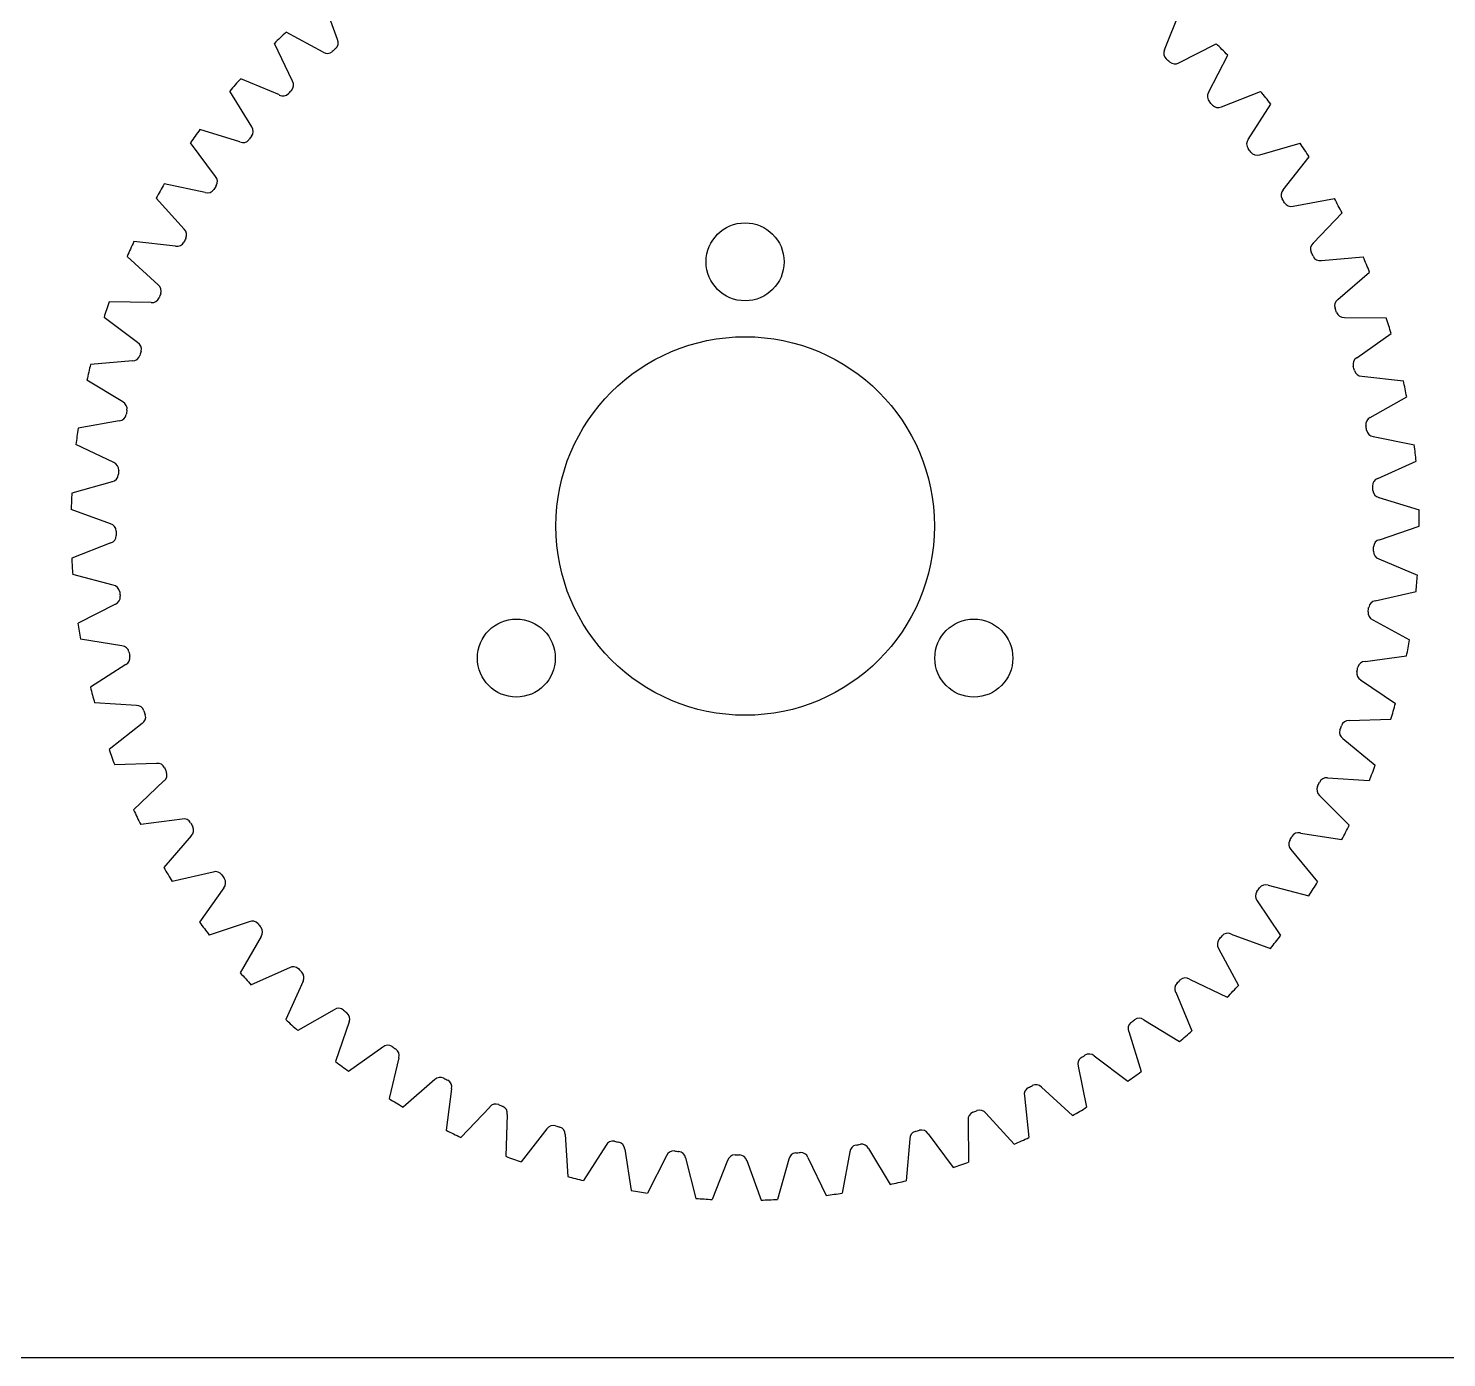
# Model space of a CAD drawing. Header units: millimetres. Extents: x 0 to 294, y 0 to 208.
# Drawn here: x 211.57 to 239.76, y 92.16 to 118.58 of the extents above; entities that cross this region are included whole.
import ezdxf

# ---------------------------------------------------------------- set-up
doc = ezdxf.new("R2010")
doc.units = ezdxf.units.MM

msp = doc.modelspace()

# ---------------------------------------------------------------- linework, layer by layer
at = {"color": 7, "linetype": 'Continuous', "lineweight": 25}
for p, q in [((217.711, 118.353), (217.425, 119.136)), ((234.152, 118.148), (234.457, 118.923)), ((217.424, 118.105), (216.691, 118.501)), ((216.815, 117.526), (216.455, 118.277)), ((234.433, 117.892), (235.175, 118.271)), ((235.026, 117.298), (235.405, 118.041)), ((216.554, 117.251), (215.786, 117.575)), ((216.004, 116.616), (215.573, 117.329)), ((235.281, 117.017), (236.057, 117.322)), ((235.814, 116.369), (236.263, 117.071)), ((215.77, 116.318), (214.975, 116.566)), ((215.284, 115.632), (214.787, 116.301)), ((236.041, 116.065), (236.843, 116.293)), ((236.509, 115.368), (237.024, 116.023)), ((215.08, 115.313), (214.264, 115.483)), ((214.663, 114.584), (214.103, 115.201)), ((236.705, 115.043), (237.525, 115.193)), ((237.104, 114.304), (237.68, 114.907)), ((214.491, 114.246), (213.662, 114.337)), ((214.146, 113.48), (213.529, 114.041)), ((237.268, 113.962), (238.099, 114.032)), ((237.594, 113.188), (238.225, 113.733)), ((214.007, 113.127), (213.173, 113.138)), ((213.737, 112.332), (213.069, 112.83)), ((237.724, 112.832), (238.558, 112.821)), ((237.974, 112.03), (238.654, 112.511)), ((213.633, 111.967), (212.803, 111.898)), ((238.069, 111.663), (238.897, 111.572)), ((213.442, 111.15), (212.729, 111.581)), ((238.24, 110.84), (238.963, 111.254)), ((213.373, 110.777), (212.553, 110.627)), ((213.262, 109.944), (212.51, 110.305)), ((238.299, 110.466), (239.115, 110.296)), ((238.39, 109.631), (239.15, 109.972)), ((213.229, 109.566), (212.428, 109.338)), ((238.412, 109.252), (239.208, 109.004)), ((213.199, 108.727), (212.416, 109.013)), ((238.422, 108.412), (239.212, 108.679)), ((213.203, 108.348), (212.427, 108.043)), ((238.408, 108.033), (239.176, 107.71)), ((213.254, 107.51), (212.447, 107.719)), ((213.295, 107.133), (212.552, 106.755)), ((238.337, 107.197), (239.149, 107.386)), ((238.287, 106.821), (239.02, 106.424)), ((213.426, 106.303), (212.602, 106.434)), ((238.135, 105.995), (238.961, 106.105)), ((213.503, 105.932), (212.8, 105.484)), ((238.048, 105.625), (238.74, 105.16)), ((213.713, 105.119), (212.881, 105.169)), ((213.826, 104.757), (213.17, 104.243)), ((237.818, 104.818), (238.651, 104.848)), ((237.696, 104.459), (238.339, 103.929)), ((214.114, 103.968), (213.281, 103.938)), ((214.261, 103.618), (213.657, 103.044)), ((237.388, 103.677), (238.22, 103.626)), ((237.233, 103.331), (237.822, 102.742)), ((214.624, 102.861), (213.798, 102.75)), ((214.804, 102.527), (214.259, 101.897)), ((236.851, 102.583), (237.674, 102.452)), ((236.663, 102.254), (237.192, 101.611)), ((215.238, 101.808), (214.427, 101.619)), ((215.45, 101.493), (214.968, 100.813)), ((236.211, 101.546), (237.017, 101.337)), ((235.991, 101.237), (236.456, 100.545)), ((215.951, 100.82), (215.162, 100.553)), ((216.192, 100.527), (215.778, 99.804)), ((235.473, 100.576), (236.256, 100.29)), ((235.225, 100.289), (235.621, 99.556)), ((216.756, 99.905), (215.996, 99.563)), ((217.025, 99.636), (216.682, 98.877)), ((234.645, 99.682), (235.397, 99.321)), ((234.371, 99.42), (234.694, 98.652)), ((217.646, 99.072), (216.923, 98.658)), ((217.939, 98.831), (217.671, 98.041)), ((233.735, 98.871), (234.448, 98.439)), ((233.437, 98.637), (233.684, 97.841)), ((218.612, 98.329), (217.932, 97.847)), ((218.927, 98.117), (218.737, 97.305)), ((232.751, 98.152), (233.419, 97.654)), ((232.431, 97.948), (232.601, 97.132)), ((219.645, 97.682), (219.015, 97.137)), ((219.979, 97.502), (219.868, 96.675)), ((231.364, 97.359), (231.454, 96.531)), ((231.702, 97.532), (232.319, 96.971)), ((220.736, 97.138), (220.161, 96.535)), ((221.085, 96.991), (221.055, 96.158)), ((230.598, 97.015), (231.158, 96.398)), ((221.874, 96.702), (221.36, 96.046)), ((230.245, 96.876), (230.255, 96.043)), ((222.236, 96.589), (222.286, 95.757)), ((229.085, 96.504), (229.014, 95.673)), ((229.45, 96.608), (229.947, 95.939)), ((223.049, 96.378), (222.601, 95.675)), ((223.42, 96.301), (223.55, 95.477)), ((224.25, 96.169), (223.871, 95.426)), ((227.061, 96.134), (227.421, 95.382)), ((227.894, 96.245), (227.743, 95.425)), ((228.267, 96.313), (228.698, 95.599)), ((224.627, 96.128), (224.835, 95.321)), ((225.465, 96.076), (225.16, 95.301)), ((225.844, 96.072), (226.13, 95.289)), ((226.683, 96.102), (226.455, 95.3)), ((108.666, 92.157), (268.666, 92.157))]:
    msp.add_line(p, q, dxfattribs=at)
for centre, radius in [((225.812, 113.935), 0.775), ((225.812, 108.685), 3.762), ((221.265, 106.06), 0.775), ((230.359, 106.06), 0.775)]:
    msp.add_circle(centre, radius, dxfattribs=at)
for centre, radius, start, end in [((225.812, 108.685), 13.4, 132.8979, 134.2877), ((225.812, 108.685), 12.5, 130.6217, 131.0254), ((217.576, 118.287), 0.15, 310.6217, 26.113), ((234.285, 118.078), 0.15, 152.4572, 227.9485), ((225.812, 108.685), 13.4, 44.2825, 45.6724), ((217.509, 118.228), 0.15, 235.5342, 311.0254), ((225.812, 108.685), 12.5, 47.5448, 47.9485), ((234.351, 118.018), 0.15, 227.5448, 303.0361), ((225.812, 108.685), 13.4, 138.4363, 139.8262), ((216.626, 117.382), 0.15, 241.0726, 316.5639), ((225.812, 108.685), 12.5, 136.1602, 136.5639), ((216.688, 117.447), 0.15, 316.1602, 31.6515), ((235.152, 117.217), 0.15, 146.9188, 222.41), ((225.812, 108.685), 13.4, 38.744, 40.1339), ((225.812, 108.685), 12.5, 42.0064, 42.41), ((235.212, 117.151), 0.15, 222.0064, 297.4976), ((225.812, 108.685), 13.4, 143.9748, 145.3647), ((225.812, 108.685), 12.5, 141.6987, 142.1024), ((215.885, 116.525), 0.15, 321.6987, 37.1899), ((215.83, 116.455), 0.15, 246.6111, 322.1024), ((235.932, 116.275), 0.15, 141.3803, 216.8716), ((225.812, 108.685), 12.5, 36.4679, 36.8716), ((225.812, 108.685), 13.4, 33.2056, 34.5954), ((235.985, 116.204), 0.15, 216.4679, 291.9592), ((215.174, 115.531), 0.15, 327.2371, 42.7284), ((225.812, 108.685), 13.4, 149.5133, 150.9031), ((215.126, 115.456), 0.15, 252.1495, 327.6408), ((225.812, 108.685), 12.5, 147.2371, 147.6408), ((236.617, 115.263), 0.15, 135.8419, 211.3331), ((225.812, 108.685), 12.5, 30.9294, 31.3331), ((236.663, 115.187), 0.15, 210.9294, 286.4207), ((225.812, 108.685), 13.4, 27.6671, 29.057), ((214.563, 114.472), 0.15, 332.7756, 48.2669), ((225.812, 108.685), 13.4, 155.0517, 156.4416), ((214.523, 114.393), 0.15, 257.688, 333.1793), ((225.812, 108.685), 12.5, 152.7756, 153.1793), ((237.201, 114.19), 0.15, 130.3034, 205.7947), ((225.812, 108.685), 12.5, 25.391, 25.7947), ((237.24, 114.109), 0.15, 205.391, 280.8822), ((225.812, 108.685), 13.4, 22.1287, 23.5185), ((214.057, 113.359), 0.15, 338.314, 53.8053), ((225.812, 108.685), 13.4, 160.5902, 161.9801), ((214.025, 113.276), 0.15, 263.2265, 338.7177), ((225.812, 108.685), 12.5, 158.314, 158.7177), ((237.68, 113.065), 0.15, 124.7649, 200.2562), ((225.812, 108.685), 12.5, 19.8525, 20.2562), ((237.71, 112.981), 0.15, 199.8525, 275.3438), ((225.812, 108.685), 13.4, 16.5902, 17.9801), ((213.661, 112.203), 0.15, 343.8525, 59.3438), ((213.636, 112.117), 0.15, 268.7649, 344.2562), ((225.812, 108.685), 12.5, 163.8525, 164.2562), ((238.047, 111.899), 0.15, 119.2265, 194.7177), ((225.812, 108.685), 13.4, 166.1287, 167.5185), ((225.812, 108.685), 12.5, 14.314, 14.7177), ((238.069, 111.813), 0.15, 194.314, 269.8053), ((225.812, 108.685), 13.4, 11.0517, 12.4416), ((213.378, 111.014), 0.15, 349.391, 64.8822), ((213.362, 110.926), 0.15, 274.3034, 349.7947), ((225.812, 108.685), 12.5, 169.391, 169.7947), ((238.3, 110.703), 0.15, 113.688, 189.1793), ((225.812, 108.685), 13.4, 171.6671, 173.057), ((225.812, 108.685), 12.5, 8.7756, 9.1793), ((238.314, 110.615), 0.15, 188.7756, 264.2669), ((225.812, 108.685), 13.4, 5.5133, 6.9031), ((213.204, 109.714), 0.15, 279.8419, 355.3331), ((213.211, 109.803), 0.15, 354.9294, 70.4207), ((225.812, 108.685), 12.5, 174.9294, 175.3331), ((238.436, 109.488), 0.15, 108.1495, 183.6408), ((225.812, 108.685), 12.5, 3.2371, 3.6408), ((238.442, 109.399), 0.15, 183.2371, 258.7284), ((225.812, 108.685), 13.4, 177.2056, 178.5954), ((225.812, 108.685), 13.4, 359.9748, 1.3647), ((213.162, 108.582), 0.15, 0.4679, 75.9592), ((225.812, 108.685), 12.5, 180.4679, 180.8716), ((213.163, 108.493), 0.15, 285.3803, 0.8716), ((225.812, 108.685), 12.5, 357.6987, 358.1024), ((238.455, 108.266), 0.15, 102.6111, 178.1024), ((225.812, 108.685), 13.4, 182.744, 184.1339), ((238.452, 108.177), 0.15, 177.6987, 253.1899), ((225.812, 108.685), 13.4, 354.4363, 355.8262), ((213.231, 107.361), 0.15, 6.0064, 81.4976), ((213.241, 107.273), 0.15, 290.9188, 6.41), ((225.812, 108.685), 12.5, 186.0064, 186.41), ((238.356, 107.048), 0.15, 97.0726, 172.5639), ((238.344, 106.959), 0.15, 172.1602, 247.6515), ((225.812, 108.685), 12.5, 352.1602, 352.5639), ((225.812, 108.685), 13.4, 188.2825, 189.6724), ((213.418, 106.153), 0.15, 11.5448, 87.0361), ((225.812, 108.685), 13.4, 348.8979, 350.2877), ((213.436, 106.066), 0.15, 296.4572, 11.9485), ((225.812, 108.685), 12.5, 191.5448, 191.9485), ((238.119, 105.758), 0.15, 166.6217, 242.113), ((225.812, 108.685), 12.5, 346.6217, 347.0254), ((238.139, 105.845), 0.15, 91.5342, 167.0254), ((225.812, 108.685), 13.4, 193.821, 195.2108), ((225.812, 108.685), 13.4, 343.3594, 344.7493), ((213.72, 104.969), 0.15, 17.0833, 92.5745), ((213.747, 104.884), 0.15, 301.9957, 17.487), ((225.812, 108.685), 12.5, 197.0833, 197.487), ((237.779, 104.584), 0.15, 161.0833, 236.5745), ((225.812, 108.685), 12.5, 341.0833, 341.487), ((237.807, 104.668), 0.15, 85.9957, 161.487), ((225.812, 108.685), 13.4, 199.3594, 200.7493), ((214.135, 103.819), 0.15, 22.6217, 98.113), ((214.17, 103.737), 0.15, 307.5342, 23.0254), ((225.812, 108.685), 12.5, 202.6217, 203.0254), ((225.812, 108.685), 13.4, 337.821, 339.2108), ((237.327, 103.448), 0.15, 155.5448, 231.0361), ((225.812, 108.685), 12.5, 335.5448, 335.9485), ((237.364, 103.529), 0.15, 80.4572, 155.9485), ((225.812, 108.685), 13.4, 204.8979, 206.2877), ((214.659, 102.715), 0.15, 28.1602, 103.6515), ((225.812, 108.685), 12.5, 208.1602, 208.5639), ((214.702, 102.637), 0.15, 313.0726, 28.5639), ((225.812, 108.685), 13.4, 332.2825, 333.6724), ((236.768, 102.361), 0.15, 150.0064, 225.4976), ((225.812, 108.685), 12.5, 330.0064, 330.41), ((236.812, 102.439), 0.15, 74.9188, 150.41), ((225.812, 108.685), 13.4, 210.4363, 211.8262), ((215.288, 101.666), 0.15, 33.6987, 109.1899), ((225.812, 108.685), 12.5, 213.6987, 214.1024), ((215.337, 101.592), 0.15, 318.6111, 34.1024), ((225.812, 108.685), 12.5, 324.4679, 324.8716), ((236.158, 101.406), 0.15, 69.3803, 144.8716), ((225.812, 108.685), 13.4, 326.744, 328.1339), ((236.106, 101.333), 0.15, 144.4679, 219.9592), ((225.812, 108.685), 13.4, 215.9748, 217.3647), ((216.014, 100.683), 0.15, 39.2371, 114.7284), ((225.812, 108.685), 12.5, 219.2371, 219.6408), ((216.071, 100.615), 0.15, 324.1495, 39.6408), ((235.349, 100.374), 0.15, 138.9294, 214.4207), ((225.812, 108.685), 12.5, 318.9294, 319.3331), ((235.407, 100.441), 0.15, 63.8419, 139.3331), ((225.812, 108.685), 13.4, 321.2056, 322.5954), ((225.812, 108.685), 13.4, 221.5133, 222.9031), ((216.832, 99.775), 0.15, 44.7756, 120.2669), ((225.812, 108.685), 12.5, 224.7756, 225.1793), ((216.895, 99.712), 0.15, 329.688, 45.1793), ((234.502, 99.492), 0.15, 133.391, 208.8822), ((225.812, 108.685), 12.5, 313.391, 313.7947), ((234.567, 99.554), 0.15, 58.3034, 133.7947), ((225.812, 108.685), 13.4, 315.6671, 317.057), ((217.734, 98.95), 0.15, 50.314, 125.8053), ((225.812, 108.685), 12.5, 230.314, 230.7177), ((217.803, 98.893), 0.15, 335.2265, 50.7177), ((225.812, 108.685), 13.4, 227.0517, 228.4416), ((233.574, 98.697), 0.15, 127.8525, 203.3438), ((225.812, 108.685), 12.5, 307.8525, 308.2562), ((233.645, 98.752), 0.15, 52.7649, 128.2562), ((225.812, 108.685), 13.4, 310.1287, 311.5185), ((218.711, 98.216), 0.15, 55.8525, 131.3438), ((225.812, 108.685), 12.5, 235.8525, 236.2562), ((218.785, 98.166), 0.15, 340.7649, 56.2562), ((232.574, 97.994), 0.15, 122.314, 197.8053), ((225.812, 108.685), 12.5, 302.314, 302.7177), ((232.649, 98.042), 0.15, 47.2265, 122.7177), ((225.812, 108.685), 13.4, 232.5902, 233.9801), ((225.812, 108.685), 13.4, 304.5902, 305.9801), ((219.755, 97.579), 0.15, 61.391, 136.8822), ((225.812, 108.685), 12.5, 241.391, 241.7947), ((219.833, 97.537), 0.15, 346.3034, 61.7947), ((225.812, 108.685), 12.5, 296.7756, 297.1793), ((231.59, 97.432), 0.15, 41.688, 117.1793), ((225.812, 108.685), 13.4, 238.1287, 239.5185), ((231.511, 97.391), 0.15, 116.7756, 192.2669), ((220.855, 97.047), 0.15, 66.9294, 142.4207), ((225.812, 108.685), 12.5, 246.9294, 247.3331), ((220.937, 97.012), 0.15, 351.8419, 67.3331), ((230.394, 96.894), 0.15, 111.2371, 186.7284), ((225.812, 108.685), 12.5, 291.2371, 291.6408), ((230.477, 96.927), 0.15, 36.1495, 111.6408), ((225.812, 108.685), 13.4, 299.0517, 300.4416), ((222.001, 96.623), 0.15, 72.4679, 147.9592), ((225.812, 108.685), 12.5, 252.4679, 252.8716), ((222.086, 96.596), 0.15, 357.3803, 72.8716), ((225.812, 108.685), 13.4, 243.6671, 245.057), ((223.183, 96.311), 0.15, 78.0064, 153.4976), ((225.812, 108.685), 12.5, 258.0064, 258.41), ((223.27, 96.293), 0.15, 2.9188, 78.41), ((229.235, 96.507), 0.15, 105.6987, 181.1899), ((225.812, 108.685), 12.5, 285.6987, 286.1024), ((229.32, 96.531), 0.15, 30.6111, 106.1024), ((225.812, 108.685), 13.4, 293.5133, 294.9031), ((225.812, 108.685), 13.4, 249.2056, 250.5954), ((224.39, 96.115), 0.15, 83.5448, 159.0361), ((225.812, 108.685), 12.5, 263.5448, 263.9485), ((224.478, 96.105), 0.15, 8.4572, 83.9485), ((225.61, 96.037), 0.15, 89.0833, 164.5745), ((225.812, 108.685), 12.5, 269.0833, 269.487), ((225.699, 96.035), 0.15, 13.9957, 89.487), ((226.831, 96.076), 0.15, 94.6217, 170.113), ((225.812, 108.685), 12.5, 274.6217, 275.0254), ((226.92, 96.084), 0.15, 19.5342, 95.0254), ((228.043, 96.233), 0.15, 100.1602, 175.6515), ((225.812, 108.685), 12.5, 280.1602, 280.5639), ((228.131, 96.249), 0.15, 25.0726, 100.5639), ((225.812, 108.685), 13.4, 287.9748, 289.3647), ((225.812, 108.685), 13.4, 254.744, 256.1339), ((225.812, 108.685), 13.4, 282.4363, 283.8262), ((225.812, 108.685), 13.4, 260.2825, 261.6724), ((225.812, 108.685), 13.4, 265.821, 267.2108), ((225.812, 108.685), 13.4, 271.3594, 272.7493), ((225.812, 108.685), 13.4, 276.8979, 278.2877)]:
    msp.add_arc(centre, radius, start, end, dxfattribs=at)

doc.saveas('drawing.dxf')
